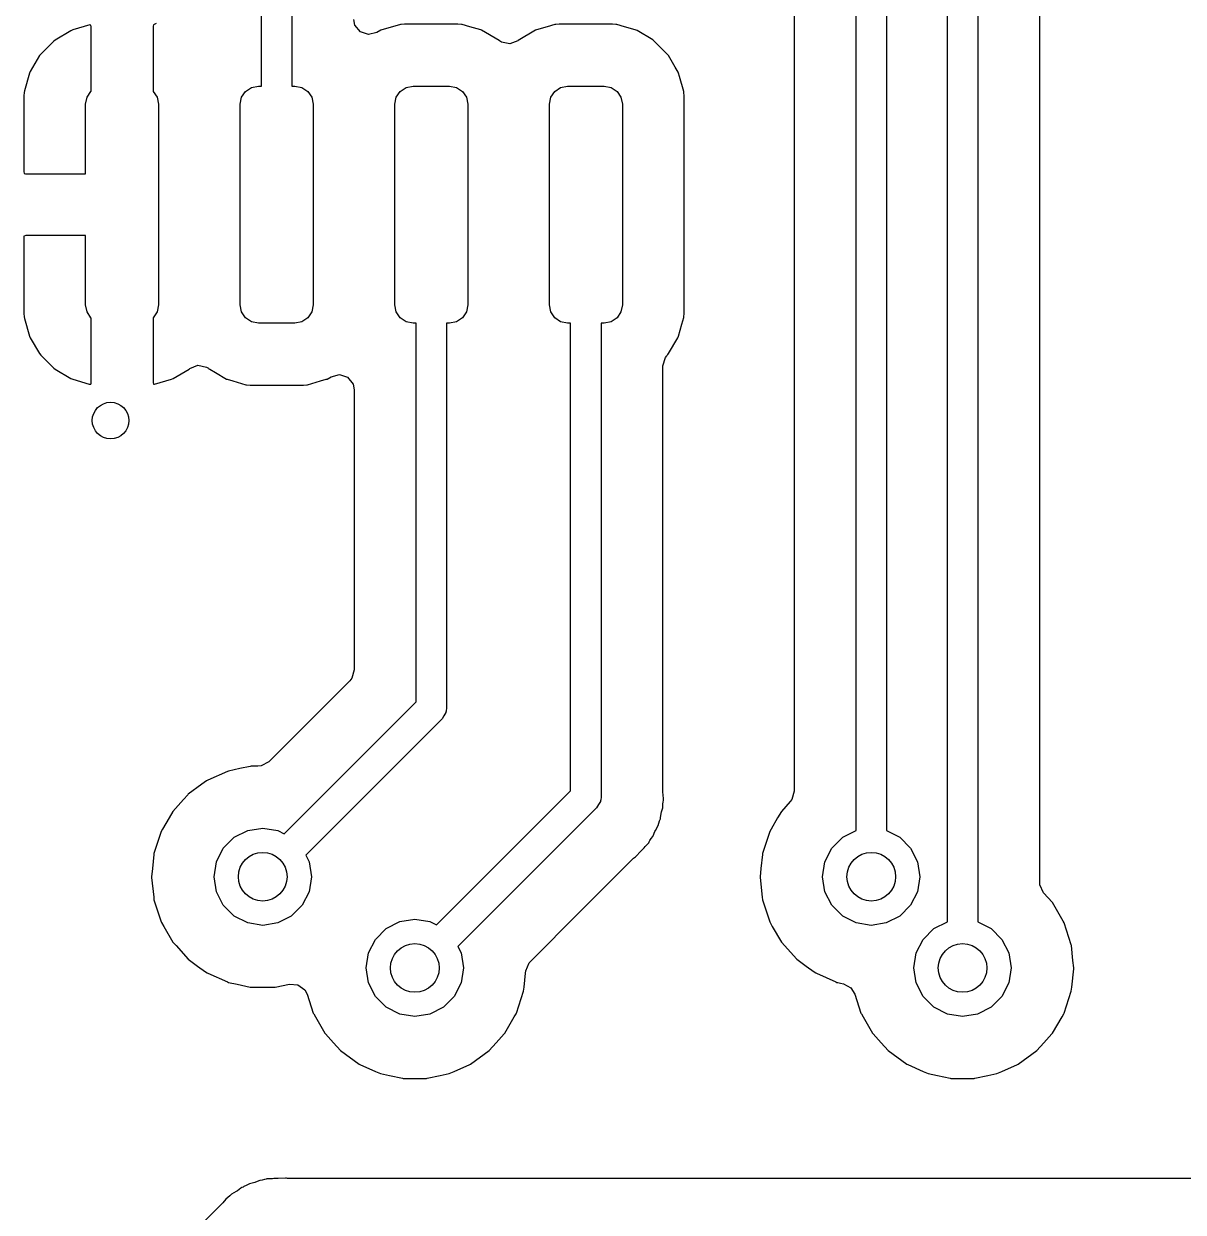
# Model space of a CAD drawing. Extents: x 1.82 to 8.48, y -4.98 to -0.82.
# Drawn here: x 4.6963 to 5.0714, y -3.6027 to -3.218 of the extents above; entities that cross this region are included whole.
import ezdxf

# ---------------------------------------------------------------- set-up
doc = ezdxf.new("R2010")
doc.units = 0
doc.header["$MEASUREMENT"] = 0
doc.layers.add('BLACK', color=7, linetype='CONTINUOUS')

msp = doc.modelspace()

# ---------------------------------------------------------------- linework, layer by layer
at = {"layer": 'BLACK', "linetype": 'CONTINUOUS'}
for p, q in [((4.99508, -3.50867), (4.99508, -2.62655)), ((5.00492, -2.62451), (5.00492, -3.50867)), ((4.97539, -2.64072), (4.97539, -3.47915)), ((4.96555, -3.47915), (4.96555, -2.64276)), ((5.02494, -3.49596), (5.02494, -2.78864)), ((4.94553, -2.9727), (4.94553, -3.46644)), ((4.77323, -3.23819), (4.77323, -3.21523)), ((4.78307, -3.21319), (4.78307, -3.23819)), ((4.71768, -3.21844), (4.71217, -3.22004)), ((4.71799, -3.21849), (4.71768, -3.21844)), ((4.71815, -3.21902), (4.71799, -3.21849)), ((4.71815, -3.23986), (4.71815, -3.21902)), ((4.73831, -3.21844), (4.73815, -3.21879)), ((4.73815, -3.21879), (4.73815, -3.23986)), ((4.73912, -3.21792), (4.73831, -3.21844)), ((4.80347, -3.2185), (4.80309, -3.21661)), ((4.80522, -3.22068), (4.80347, -3.2185)), ((4.81562, -3.21902), (4.81217, -3.22003)), ((4.81816, -3.21828), (4.81562, -3.21902)), ((4.81841, -3.21827), (4.81816, -3.21828)), ((4.81953, -3.21818), (4.81841, -3.21827)), ((4.81841, -3.21827), (4.81841, -3.21827)), ((4.81963, -3.21817), (4.81953, -3.21818)), ((4.81953, -3.21818), (4.81953, -3.21818)), ((4.83667, -3.21817), (4.81963, -3.21817)), ((4.83677, -3.21818), (4.83667, -3.21817)), ((4.83789, -3.21827), (4.83677, -3.21818)), ((4.83677, -3.21818), (4.83677, -3.21818)), ((4.83814, -3.21828), (4.83789, -3.21827)), ((4.83789, -3.21827), (4.83789, -3.21827)), ((4.84067, -3.21902), (4.83814, -3.21828)), ((4.84413, -3.22003), (4.84067, -3.21902)), ((4.86562, -3.21902), (4.86217, -3.22003)), ((4.86816, -3.21828), (4.86562, -3.21902)), ((4.86841, -3.21827), (4.86816, -3.21828)), ((4.86953, -3.21818), (4.86841, -3.21827)), ((4.86841, -3.21827), (4.86841, -3.21827)), ((4.86963, -3.21817), (4.86953, -3.21818)), ((4.86953, -3.21818), (4.86953, -3.21818)), ((4.88667, -3.21817), (4.86963, -3.21817)), ((4.88677, -3.21818), (4.88667, -3.21817)), ((4.88789, -3.21827), (4.88677, -3.21818)), ((4.88677, -3.21818), (4.88677, -3.21818)), ((4.88814, -3.21828), (4.88789, -3.21827)), ((4.88789, -3.21827), (4.88789, -3.21827)), ((4.89067, -3.21902), (4.88814, -3.21828)), ((4.89413, -3.22003), (4.89067, -3.21902)), ((4.71161, -3.22029), (4.70651, -3.2233)), ((4.71217, -3.22004), (4.71161, -3.22029)), ((4.80787, -3.22156), (4.80522, -3.22068)), ((4.81058, -3.22088), (4.80787, -3.22156)), ((4.81187, -3.22011), (4.81058, -3.22088)), ((4.81217, -3.22003), (4.81187, -3.22011)), ((4.81217, -3.22003), (4.81217, -3.22003)), ((4.84443, -3.22011), (4.84413, -3.22003)), ((4.84413, -3.22003), (4.84413, -3.22003)), ((4.85007, -3.22345), (4.84443, -3.22011)), ((4.86187, -3.22011), (4.85623, -3.22345)), ((4.86217, -3.22003), (4.86187, -3.22011)), ((4.86217, -3.22003), (4.86217, -3.22003)), ((4.89443, -3.22011), (4.89413, -3.22003)), ((4.89413, -3.22003), (4.89413, -3.22003)), ((4.8947, -3.22027), (4.89443, -3.22011)), ((4.8998, -3.22329), (4.8947, -3.22027)), ((4.8947, -3.22027), (4.8947, -3.22027)), ((4.70602, -3.22368), (4.70183, -3.22787)), ((4.70651, -3.2233), (4.70602, -3.22368)), ((4.85022, -3.2236), (4.85007, -3.22345)), ((4.85085, -3.224), (4.85022, -3.2236)), ((4.85359, -3.22455), (4.85085, -3.224)), ((4.85612, -3.22355), (4.85359, -3.22455)), ((4.85623, -3.22345), (4.85612, -3.22355)), ((4.90007, -3.22345), (4.8998, -3.22329)), ((4.8998, -3.22329), (4.8998, -3.22329)), ((4.9047, -3.22808), (4.90007, -3.22345)), ((4.70145, -3.22836), (4.69844, -3.23346)), ((4.70183, -3.22787), (4.70145, -3.22836)), ((4.90486, -3.22835), (4.9047, -3.22808)), ((4.90707, -3.23208), (4.90486, -3.22835)), ((4.90486, -3.22835), (4.90486, -3.22835)), ((4.69819, -3.23402), (4.69652, -3.23977)), ((4.69844, -3.23346), (4.69819, -3.23402)), ((4.90804, -3.23372), (4.90707, -3.23208)), ((4.90812, -3.23402), (4.90804, -3.23372)), ((4.90844, -3.23509), (4.90812, -3.23402)), ((4.90812, -3.23402), (4.90812, -3.23402)), ((4.76807, -3.23992), (4.76998, -3.23864)), ((4.76998, -3.23864), (4.77224, -3.23819)), ((4.77224, -3.23819), (4.77323, -3.23819)), ((4.78307, -3.23819), (4.78406, -3.23819)), ((4.78406, -3.23819), (4.78632, -3.23864)), ((4.78632, -3.23864), (4.78823, -3.23992)), ((4.81807, -3.23992), (4.81998, -3.23864)), ((4.81998, -3.23864), (4.82224, -3.23819)), ((4.82224, -3.23819), (4.83406, -3.23819)), ((4.83406, -3.23819), (4.83632, -3.23864)), ((4.83632, -3.23864), (4.83823, -3.23992)), ((4.86807, -3.23992), (4.86998, -3.23864)), ((4.86998, -3.23864), (4.87224, -3.23819)), ((4.87224, -3.23819), (4.88406, -3.23819)), ((4.88406, -3.23819), (4.88632, -3.23864)), ((4.88632, -3.23864), (4.88823, -3.23992)), ((4.90986, -3.24001), (4.90844, -3.23509)), ((4.69635, -3.24138), (4.69634, -3.24158)), ((4.69634, -3.24158), (4.69634, -3.26586)), ((4.69643, -3.24026), (4.69635, -3.24138)), ((4.69652, -3.23977), (4.69643, -3.24026)), ((4.71634, -3.24409), (4.71679, -3.24183)), ((4.71679, -3.24183), (4.71807, -3.23992)), ((4.71807, -3.23992), (4.71815, -3.23986)), ((4.73815, -3.23986), (4.73823, -3.23992)), ((4.73823, -3.23992), (4.73951, -3.24183)), ((4.73951, -3.24183), (4.73996, -3.24409)), ((4.76634, -3.24409), (4.76679, -3.24183)), ((4.76679, -3.24183), (4.76807, -3.23992)), ((4.78823, -3.23992), (4.78951, -3.24183)), ((4.78951, -3.24183), (4.78996, -3.24409)), ((4.81634, -3.24409), (4.81679, -3.24183)), ((4.81679, -3.24183), (4.81807, -3.23992)), ((4.83823, -3.23992), (4.83951, -3.24183)), ((4.83951, -3.24183), (4.83996, -3.24409)), ((4.86634, -3.24409), (4.86679, -3.24183)), ((4.86679, -3.24183), (4.86807, -3.23992)), ((4.88823, -3.23992), (4.88951, -3.24183)), ((4.88951, -3.24183), (4.88996, -3.24409)), ((4.90988, -3.24026), (4.90986, -3.24001)), ((4.90997, -3.24138), (4.90988, -3.24026)), ((4.90988, -3.24026), (4.90988, -3.24026)), ((4.90998, -3.24148), (4.90997, -3.24138)), ((4.90998, -3.31167), (4.90998, -3.24148)), ((4.71634, -3.26657), (4.71634, -3.24409)), ((4.73996, -3.24409), (4.73996, -3.30906)), ((4.76634, -3.30906), (4.76634, -3.24409)), ((4.78996, -3.24409), (4.78996, -3.30906)), ((4.81634, -3.30906), (4.81634, -3.24409)), ((4.83996, -3.24409), (4.83996, -3.30906)), ((4.86634, -3.30906), (4.86634, -3.24409)), ((4.88996, -3.24409), (4.88996, -3.30906)), ((4.69634, -3.26586), (4.69651, -3.26646)), ((4.69651, -3.26646), (4.69657, -3.26651)), ((4.69657, -3.26651), (4.69687, -3.26657)), ((4.69687, -3.26657), (4.71634, -3.26657)), ((4.6964, -3.28681), (4.69634, -3.28711)), ((4.69634, -3.28711), (4.69634, -3.31157)), ((4.69645, -3.28675), (4.6964, -3.28681)), ((4.69705, -3.28657), (4.69645, -3.28675)), ((4.71634, -3.28657), (4.69705, -3.28657)), ((4.71634, -3.30906), (4.71634, -3.28657)), ((4.69634, -3.31157), (4.69635, -3.31177)), ((4.71679, -3.31132), (4.71634, -3.30906)), ((4.71807, -3.31323), (4.71679, -3.31132)), ((4.73951, -3.31132), (4.73823, -3.31323)), ((4.73996, -3.30906), (4.73951, -3.31132)), ((4.76679, -3.31132), (4.76634, -3.30906)), ((4.76807, -3.31323), (4.76679, -3.31132)), ((4.78951, -3.31132), (4.78823, -3.31323)), ((4.78996, -3.30906), (4.78951, -3.31132)), ((4.81679, -3.31132), (4.81634, -3.30906)), ((4.81807, -3.31323), (4.81679, -3.31132)), ((4.83951, -3.31132), (4.83823, -3.31323)), ((4.83996, -3.30906), (4.83951, -3.31132)), ((4.86679, -3.31132), (4.86634, -3.30906)), ((4.86807, -3.31323), (4.86679, -3.31132)), ((4.88951, -3.31132), (4.88823, -3.31323)), ((4.88996, -3.30906), (4.88951, -3.31132)), ((4.90997, -3.31177), (4.90998, -3.31167)), ((4.69635, -3.31177), (4.69643, -3.31289)), ((4.69643, -3.31289), (4.69652, -3.31338)), ((4.69652, -3.31338), (4.69819, -3.31913)), ((4.71815, -3.31329), (4.71807, -3.31323)), ((4.71815, -3.33436), (4.71815, -3.31329)), ((4.73823, -3.31323), (4.73815, -3.31329)), ((4.73815, -3.31329), (4.73815, -3.33413)), ((4.76998, -3.31451), (4.76807, -3.31323)), ((4.77224, -3.31496), (4.76998, -3.31451)), ((4.78406, -3.31496), (4.77224, -3.31496)), ((4.78632, -3.31451), (4.78406, -3.31496)), ((4.78823, -3.31323), (4.78632, -3.31451)), ((4.81998, -3.31451), (4.81807, -3.31323)), ((4.82224, -3.31496), (4.81998, -3.31451)), ((4.82323, -3.31496), (4.82224, -3.31496)), ((4.82323, -3.43753), (4.82323, -3.31496)), ((4.83406, -3.31496), (4.83307, -3.31496)), ((4.83307, -3.31496), (4.83307, -3.43957)), ((4.83632, -3.31451), (4.83406, -3.31496)), ((4.83823, -3.31323), (4.83632, -3.31451)), ((4.86998, -3.31451), (4.86807, -3.31323)), ((4.87224, -3.31496), (4.86998, -3.31451)), ((4.87323, -3.31496), (4.87224, -3.31496)), ((4.87323, -3.46627), (4.87323, -3.31496)), ((4.88406, -3.31496), (4.88307, -3.31496)), ((4.88307, -3.31496), (4.88307, -3.46831)), ((4.88632, -3.31451), (4.88406, -3.31496)), ((4.88823, -3.31323), (4.88632, -3.31451)), ((4.90813, -3.31913), (4.90924, -3.3153)), ((4.90924, -3.3153), (4.90986, -3.31314)), ((4.90986, -3.31314), (4.90988, -3.31289)), ((4.90988, -3.31289), (4.90997, -3.31177)), ((4.90997, -3.31177), (4.90997, -3.31177)), ((4.69819, -3.31913), (4.69844, -3.31969)), ((4.90788, -3.3197), (4.90804, -3.31943)), ((4.90804, -3.31943), (4.90813, -3.31913)), ((4.69844, -3.31969), (4.70145, -3.32479)), ((4.90486, -3.3248), (4.90788, -3.3197)), ((4.70145, -3.32479), (4.70183, -3.32528)), ((4.70183, -3.32528), (4.70602, -3.32947)), ((4.90309, -3.32874), (4.90388, -3.32606)), ((4.90388, -3.32606), (4.90429, -3.32554)), ((4.90429, -3.32554), (4.90448, -3.32529)), ((4.90429, -3.32554), (4.90429, -3.32554)), ((4.90448, -3.32529), (4.9047, -3.32507)), ((4.9047, -3.32507), (4.90486, -3.3248)), ((4.90486, -3.3248), (4.90486, -3.3248)), ((4.70602, -3.32947), (4.70651, -3.32985)), ((4.70651, -3.32985), (4.71161, -3.33286)), ((4.74469, -3.33286), (4.74979, -3.32985)), ((4.74979, -3.32985), (4.75009, -3.32961)), ((4.75009, -3.32961), (4.75269, -3.32859)), ((4.75269, -3.32859), (4.75544, -3.32914)), ((4.75544, -3.32914), (4.75607, -3.32954)), ((4.75607, -3.32954), (4.75623, -3.3297)), ((4.75623, -3.3297), (4.7565, -3.32986)), ((4.7565, -3.32986), (4.7565, -3.32986)), ((4.7565, -3.32986), (4.75833, -3.33094)), ((4.75833, -3.33094), (4.76187, -3.33304)), ((4.90309, -3.4669), (4.90309, -3.32874)), ((4.71161, -3.33286), (4.71217, -3.33311)), ((4.71217, -3.33311), (4.71746, -3.33464)), ((4.71746, -3.33464), (4.71802, -3.33464)), ((4.71802, -3.33464), (4.71815, -3.33436)), ((4.73815, -3.33413), (4.73831, -3.33466)), ((4.73831, -3.33466), (4.73862, -3.33471)), ((4.73862, -3.33471), (4.74413, -3.33311)), ((4.74413, -3.33311), (4.74469, -3.33286)), ((4.76187, -3.33304), (4.76217, -3.33312)), ((4.76217, -3.33312), (4.76217, -3.33312)), ((4.76217, -3.33312), (4.76396, -3.33365)), ((4.76396, -3.33365), (4.76816, -3.33486)), ((4.78814, -3.33486), (4.79234, -3.33365)), ((4.79234, -3.33365), (4.79413, -3.33312)), ((4.79413, -3.33312), (4.79443, -3.33304)), ((4.79413, -3.33312), (4.79413, -3.33312)), ((4.79443, -3.33304), (4.79572, -3.33227)), ((4.79572, -3.33227), (4.79843, -3.33159)), ((4.79843, -3.33159), (4.80108, -3.33247)), ((4.80108, -3.33247), (4.80283, -3.33465)), ((4.80283, -3.33465), (4.80321, -3.33654)), ((4.76816, -3.33486), (4.76841, -3.33488)), ((4.76841, -3.33488), (4.76841, -3.33488)), ((4.76841, -3.33488), (4.76953, -3.33497)), ((4.76953, -3.33497), (4.76953, -3.33497)), ((4.76953, -3.33497), (4.76963, -3.33498)), ((4.76963, -3.33498), (4.78667, -3.33498)), ((4.78667, -3.33498), (4.78677, -3.33497)), ((4.78677, -3.33497), (4.78789, -3.33488)), ((4.78677, -3.33497), (4.78677, -3.33497)), ((4.78789, -3.33488), (4.78814, -3.33486)), ((4.78789, -3.33488), (4.78789, -3.33488)), ((4.80321, -3.33654), (4.80321, -3.42718)), ((4.80176, -3.43069), (4.77557, -3.45687)), ((4.80242, -3.42986), (4.80176, -3.43069)), ((4.80321, -3.42718), (4.80242, -3.42986)), ((4.78058, -3.48018), (4.82323, -3.43753)), ((4.83221, -3.44198), (4.83163, -3.44305)), ((4.83287, -3.44096), (4.83221, -3.44198)), ((4.8329, -3.44071), (4.83287, -3.44096)), ((4.83296, -3.44062), (4.8329, -3.44071)), ((4.83307, -3.43957), (4.83295, -3.44043)), ((4.83295, -3.44043), (4.83296, -3.44062)), ((4.83163, -3.44305), (4.78754, -3.48714)), ((4.77557, -3.45687), (4.77312, -3.45821)), ((4.76227, -3.46), (4.75588, -3.46284)), ((4.76251, -3.45989), (4.76227, -3.46)), ((4.76227, -3.46), (4.76227, -3.46)), ((4.76619, -3.45911), (4.76251, -3.45989)), ((4.76961, -3.45838), (4.76619, -3.45911)), ((4.76986, -3.45833), (4.76961, -3.45838)), ((4.76961, -3.45838), (4.76961, -3.45838)), ((4.77206, -3.45833), (4.76986, -3.45833)), ((4.77312, -3.45821), (4.77206, -3.45833)), ((4.75397, -3.46416), (4.74956, -3.46737)), ((4.75543, -3.4631), (4.75397, -3.46416)), ((4.75564, -3.46295), (4.75543, -3.4631)), ((4.75543, -3.4631), (4.75543, -3.4631)), ((4.75588, -3.46284), (4.75564, -3.46295)), ((4.75588, -3.46284), (4.75588, -3.46284)), ((4.748, -3.4691), (4.74453, -3.47295)), ((4.74938, -3.46756), (4.748, -3.4691)), ((4.74956, -3.46737), (4.74938, -3.46756)), ((4.74938, -3.46756), (4.74938, -3.46756)), ((4.82979, -3.50971), (4.87323, -3.46627)), ((4.8829, -3.46945), (4.88287, -3.4697)), ((4.88296, -3.46936), (4.8829, -3.46945)), ((4.88307, -3.46831), (4.88295, -3.46917)), ((4.88295, -3.46917), (4.88296, -3.46936)), ((4.90311, -3.46736), (4.90309, -3.4669)), ((4.90328, -3.4691), (4.90311, -3.46736)), ((4.90315, -3.46988), (4.90323, -3.4694)), ((4.90323, -3.4694), (4.90328, -3.4691)), ((4.94474, -3.46912), (4.94426, -3.46976)), ((4.94553, -3.46644), (4.94474, -3.46912)), ((4.74453, -3.47295), (4.74334, -3.47501)), ((4.88163, -3.47179), (4.83675, -3.51667)), ((4.88221, -3.47072), (4.88163, -3.47179)), ((4.88287, -3.4697), (4.88221, -3.47072)), ((4.90256, -3.4736), (4.90266, -3.47314)), ((4.90266, -3.47314), (4.90301, -3.47176)), ((4.90301, -3.47176), (4.90309, -3.47146)), ((4.90301, -3.47176), (4.90301, -3.47176)), ((4.90309, -3.47066), (4.90315, -3.46988)), ((4.90309, -3.47146), (4.90309, -3.47066)), ((4.94138, -3.47295), (4.94019, -3.47501)), ((4.94426, -3.46976), (4.94138, -3.47295)), ((4.74334, -3.47501), (4.74121, -3.47869)), ((4.90152, -3.47756), (4.90172, -3.47679)), ((4.90172, -3.47679), (4.90197, -3.47605)), ((4.90197, -3.47605), (4.90217, -3.47561)), ((4.90217, -3.47561), (4.90229, -3.47532)), ((4.90217, -3.47561), (4.90217, -3.47561)), ((4.90229, -3.47532), (4.90234, -3.47501)), ((4.90234, -3.47501), (4.90256, -3.4736)), ((4.90234, -3.47501), (4.90234, -3.47501)), ((4.94019, -3.47501), (4.93806, -3.47869)), ((4.74077, -3.47947), (4.73844, -3.48662)), ((4.74121, -3.47869), (4.74077, -3.47947)), ((4.76437, -3.48135), (4.76876, -3.47912)), ((4.76876, -3.47912), (4.77362, -3.47835)), ((4.77362, -3.47835), (4.77849, -3.47912)), ((4.77849, -3.47912), (4.78058, -3.48018)), ((4.89979, -3.4811), (4.89991, -3.48082)), ((4.89991, -3.48082), (4.90048, -3.47951)), ((4.89991, -3.48082), (4.89991, -3.48082)), ((4.90048, -3.47951), (4.90068, -3.47909)), ((4.90068, -3.47909), (4.90152, -3.47756)), ((4.93762, -3.47947), (4.93529, -3.48662)), ((4.93806, -3.47869), (4.93762, -3.47947)), ((4.96122, -3.48135), (4.96555, -3.47915)), ((4.97539, -3.47915), (4.97973, -3.48135)), ((4.76088, -3.48484), (4.76437, -3.48135)), ((4.89612, -3.48561), (4.8969, -3.48483)), ((4.8969, -3.48483), (4.89699, -3.48471)), ((4.89699, -3.48471), (4.8973, -3.48435)), ((4.8973, -3.48435), (4.89827, -3.48331)), ((4.89827, -3.48331), (4.89849, -3.48308)), ((4.89849, -3.48308), (4.89864, -3.48281)), ((4.89864, -3.48281), (4.89887, -3.48238)), ((4.89864, -3.48281), (4.89864, -3.48281)), ((4.89887, -3.48238), (4.8993, -3.48173)), ((4.8993, -3.48173), (4.89931, -3.48172)), ((4.89931, -3.48172), (4.89979, -3.4811)), ((4.95773, -3.48484), (4.96122, -3.48135)), ((4.97973, -3.48135), (4.98321, -3.48484)), ((4.73842, -3.48688), (4.73794, -3.49145)), ((4.73844, -3.48662), (4.73842, -3.48688)), ((4.73842, -3.48688), (4.73842, -3.48688)), ((4.75864, -3.48923), (4.76088, -3.48484)), ((4.78754, -3.48714), (4.7886, -3.48923)), ((4.87633, -3.5054), (4.89359, -3.48814)), ((4.89359, -3.48814), (4.89392, -3.48784)), ((4.89392, -3.48784), (4.89417, -3.48768)), ((4.89417, -3.48768), (4.89601, -3.48572)), ((4.89601, -3.48572), (4.89612, -3.48561)), ((4.93527, -3.48688), (4.93479, -3.49145)), ((4.93529, -3.48662), (4.93527, -3.48688)), ((4.93527, -3.48688), (4.93527, -3.48688)), ((4.9555, -3.48923), (4.95773, -3.48484)), ((4.98321, -3.48484), (4.98545, -3.48923)), ((4.73794, -3.49145), (4.73766, -3.49409)), ((4.75787, -3.49409), (4.75864, -3.48923)), ((4.7886, -3.48923), (4.78937, -3.49409)), ((4.93479, -3.49145), (4.93451, -3.49409)), ((4.95472, -3.49409), (4.9555, -3.48923)), ((4.98545, -3.48923), (4.98622, -3.49409)), ((4.73766, -3.49409), (4.73768, -3.49435)), ((4.73768, -3.49435), (4.73836, -3.50075)), ((4.75864, -3.49896), (4.75787, -3.49409)), ((4.78937, -3.49409), (4.7886, -3.49896)), ((4.93451, -3.49409), (4.93453, -3.49435)), ((4.93453, -3.49435), (4.93521, -3.50075)), ((4.9555, -3.49896), (4.95472, -3.49409)), ((4.98622, -3.49409), (4.98545, -3.49896)), ((5.02501, -3.49676), (5.02494, -3.49596)), ((4.76088, -3.50335), (4.75864, -3.49896)), ((4.7886, -3.49896), (4.78636, -3.50335)), ((4.95773, -3.50335), (4.9555, -3.49896)), ((4.98545, -3.49896), (4.98321, -3.50335)), ((5.02622, -3.49928), (5.02501, -3.49676)), ((5.0291, -3.50248), (5.02622, -3.49928)), ((4.73836, -3.50075), (4.73844, -3.50157)), ((4.73844, -3.50157), (4.74077, -3.50872)), ((4.76437, -3.50683), (4.76088, -3.50335)), ((4.78636, -3.50335), (4.78288, -3.50683)), ((4.93521, -3.50075), (4.93529, -3.50157)), ((4.93529, -3.50157), (4.93762, -3.50872)), ((4.96122, -3.50683), (4.95773, -3.50335)), ((4.98321, -3.50335), (4.97973, -3.50683)), ((5.03083, -3.50548), (5.0291, -3.50248)), ((4.76876, -3.50907), (4.76437, -3.50683)), ((4.78288, -3.50683), (4.77849, -3.50907)), ((4.81797, -3.50864), (4.82283, -3.50787)), ((4.82283, -3.50787), (4.8277, -3.50864)), ((4.86012, -3.52161), (4.87633, -3.5054)), ((4.96561, -3.50907), (4.96122, -3.50683)), ((4.97973, -3.50683), (4.97534, -3.50907)), ((5.03258, -3.50851), (5.03083, -3.50548)), ((4.74077, -3.50872), (4.7409, -3.50895)), ((4.7409, -3.50895), (4.7409, -3.50895)), ((4.7409, -3.50895), (4.74161, -3.51018)), ((4.74161, -3.51018), (4.74453, -3.51523)), ((4.77362, -3.50984), (4.76876, -3.50907)), ((4.77849, -3.50907), (4.77362, -3.50984)), ((4.81009, -3.51437), (4.81358, -3.51088)), ((4.81358, -3.51088), (4.81797, -3.50864)), ((4.8277, -3.50864), (4.82979, -3.50971)), ((4.93762, -3.50872), (4.93775, -3.50895)), ((4.93775, -3.50895), (4.93775, -3.50895)), ((4.93775, -3.50895), (4.93846, -3.51018)), ((4.93846, -3.51018), (4.94138, -3.51523)), ((4.97047, -3.50984), (4.96561, -3.50907)), ((4.97534, -3.50907), (4.97047, -3.50984)), ((4.98726, -3.51437), (4.99074, -3.51088)), ((4.99074, -3.51088), (4.99508, -3.50867)), ((5.00492, -3.50867), (5.00926, -3.51088)), ((5.00926, -3.51088), (5.01274, -3.51437)), ((5.03286, -3.50899), (5.03258, -3.50851)), ((5.03518, -3.51614), (5.03286, -3.50899)), ((4.74453, -3.51523), (4.7447, -3.51543)), ((4.7447, -3.51543), (4.7447, -3.51543)), ((4.7447, -3.51543), (4.74558, -3.5164)), ((4.80786, -3.51876), (4.81009, -3.51437)), ((4.94138, -3.51523), (4.94155, -3.51543)), ((4.94155, -3.51543), (4.94155, -3.51543)), ((4.94155, -3.51543), (4.94243, -3.5164)), ((4.98502, -3.51876), (4.98726, -3.51437)), ((5.01274, -3.51437), (5.01498, -3.51876)), ((4.74558, -3.5164), (4.74956, -3.52082)), ((4.80709, -3.52362), (4.80786, -3.51876)), ((4.83675, -3.51667), (4.83781, -3.51876)), ((4.83781, -3.51876), (4.83858, -3.52362)), ((4.94243, -3.5164), (4.94641, -3.52082)), ((4.98425, -3.52362), (4.98502, -3.51876)), ((5.01498, -3.51876), (5.01575, -3.52362)), ((5.03521, -3.5164), (5.03518, -3.51614)), ((5.03572, -3.52126), (5.03521, -3.5164)), ((5.03521, -3.5164), (5.03521, -3.5164)), ((4.74956, -3.52082), (4.75255, -3.523)), ((4.75255, -3.523), (4.75516, -3.52489)), ((4.8587, -3.52459), (4.85976, -3.52201)), ((4.85976, -3.52201), (4.86012, -3.52161)), ((4.94641, -3.52082), (4.9494, -3.523)), ((4.9494, -3.523), (4.95201, -3.52489)), ((5.03596, -3.52362), (5.03572, -3.52126)), ((4.75516, -3.52489), (4.75564, -3.52524)), ((4.75564, -3.52524), (4.75588, -3.52535)), ((4.75588, -3.52535), (4.75588, -3.52535)), ((4.75588, -3.52535), (4.7622, -3.52816)), ((4.80786, -3.52849), (4.80709, -3.52362)), ((4.83858, -3.52362), (4.83781, -3.52849)), ((4.85815, -3.52981), (4.85862, -3.52529)), ((4.85862, -3.52529), (4.8587, -3.52459)), ((4.95201, -3.52489), (4.95249, -3.52524)), ((4.95249, -3.52524), (4.95273, -3.52535)), ((4.95273, -3.52535), (4.95273, -3.52535)), ((4.95273, -3.52535), (4.95905, -3.52816)), ((4.98502, -3.52849), (4.98425, -3.52362)), ((5.01575, -3.52362), (5.01498, -3.52849)), ((5.03531, -3.52981), (5.03594, -3.52388)), ((5.03594, -3.52388), (5.03596, -3.52362)), ((4.7622, -3.52816), (4.76251, -3.5283)), ((4.76251, -3.5283), (4.76531, -3.52889)), ((4.76531, -3.52889), (4.76961, -3.52981)), ((4.76961, -3.52981), (4.76961, -3.52981)), ((4.76961, -3.52981), (4.76986, -3.52986)), ((4.76986, -3.52986), (4.77738, -3.52986)), ((4.77738, -3.52986), (4.77764, -3.52981)), ((4.77764, -3.52981), (4.78225, -3.52883)), ((4.77764, -3.52981), (4.77764, -3.52981)), ((4.78225, -3.52883), (4.78503, -3.52904)), ((4.78503, -3.52904), (4.78726, -3.53073)), ((4.78726, -3.53073), (4.788, -3.53215)), ((4.81009, -3.53288), (4.80786, -3.52849)), ((4.83781, -3.52849), (4.83558, -3.53288)), ((4.85801, -3.5311), (4.85815, -3.52981)), ((4.95905, -3.52816), (4.95936, -3.5283)), ((4.95936, -3.5283), (4.95961, -3.52835)), ((4.95961, -3.52835), (4.95961, -3.52835)), ((4.95961, -3.52835), (4.96055, -3.52855)), ((4.96055, -3.52855), (4.96145, -3.52874)), ((4.96145, -3.52874), (4.96391, -3.53007)), ((4.96391, -3.53007), (4.96513, -3.53206)), ((4.98726, -3.53288), (4.98502, -3.52849)), ((5.01498, -3.52849), (5.01274, -3.53288)), ((5.03518, -3.5311), (5.03531, -3.52981)), ((4.788, -3.53215), (4.78998, -3.53825)), ((4.81358, -3.53636), (4.81009, -3.53288)), ((4.83558, -3.53288), (4.83209, -3.53636)), ((4.85569, -3.53825), (4.85801, -3.5311)), ((4.96513, -3.53206), (4.96714, -3.53825)), ((4.99074, -3.53636), (4.98726, -3.53288)), ((5.01274, -3.53288), (5.00926, -3.53636)), ((5.03286, -3.53825), (5.03518, -3.5311)), ((4.78998, -3.53825), (4.79011, -3.53848)), ((4.79011, -3.53848), (4.79011, -3.53848)), ((4.79011, -3.53848), (4.79066, -3.53943)), ((4.81797, -3.5386), (4.81358, -3.53636)), ((4.82283, -3.53937), (4.81797, -3.5386)), ((4.8277, -3.5386), (4.82283, -3.53937)), ((4.83209, -3.53636), (4.8277, -3.5386)), ((4.85501, -3.53943), (4.85556, -3.53848)), ((4.85556, -3.53848), (4.85569, -3.53825)), ((4.85556, -3.53848), (4.85556, -3.53848)), ((4.96714, -3.53825), (4.96727, -3.53848)), ((4.96727, -3.53848), (4.96727, -3.53848)), ((4.96727, -3.53848), (4.96783, -3.53943)), ((4.99513, -3.5386), (4.99074, -3.53636)), ((5, -3.53937), (4.99513, -3.5386)), ((5.00487, -3.5386), (5, -3.53937)), ((5.00926, -3.53636), (5.00487, -3.5386)), ((5.03217, -3.53943), (5.03273, -3.53848)), ((5.03273, -3.53848), (5.03286, -3.53825)), ((5.03273, -3.53848), (5.03273, -3.53848)), ((4.79066, -3.53943), (4.79374, -3.54476)), ((4.85193, -3.54476), (4.85501, -3.53943)), ((4.96783, -3.53943), (4.9709, -3.54476)), ((5.0291, -3.54476), (5.03217, -3.53943)), ((4.79374, -3.54476), (4.79391, -3.54495)), ((4.79391, -3.54495), (4.79391, -3.54495)), ((4.79391, -3.54495), (4.79654, -3.54788)), ((4.84912, -3.54788), (4.85176, -3.54495)), ((4.85176, -3.54495), (4.85193, -3.54476)), ((4.85176, -3.54495), (4.85176, -3.54495)), ((4.9709, -3.54476), (4.97108, -3.54495)), ((4.97108, -3.54495), (4.97108, -3.54495)), ((4.97108, -3.54495), (4.97371, -3.54788)), ((5.02629, -3.54788), (5.02892, -3.54495)), ((5.02892, -3.54495), (5.0291, -3.54476)), ((5.02892, -3.54495), (5.02892, -3.54495)), ((4.79654, -3.54788), (4.79877, -3.55035)), ((4.8469, -3.55035), (4.84912, -3.54788)), ((4.97371, -3.54788), (4.97593, -3.55035)), ((5.02407, -3.55035), (5.02629, -3.54788)), ((4.79877, -3.55035), (4.80485, -3.55477)), ((4.84082, -3.55477), (4.8469, -3.55035)), ((4.97593, -3.55035), (4.98202, -3.55477)), ((5.01798, -3.55477), (5.02407, -3.55035)), ((4.80485, -3.55477), (4.80509, -3.55487)), ((4.80509, -3.55487), (4.80509, -3.55487)), ((4.80509, -3.55487), (4.81012, -3.55712)), ((4.81012, -3.55712), (4.81172, -3.55783)), ((4.81172, -3.55783), (4.81467, -3.55845)), ((4.831, -3.55845), (4.83395, -3.55783)), ((4.83395, -3.55783), (4.83555, -3.55712)), ((4.83555, -3.55712), (4.84058, -3.55487)), ((4.84058, -3.55487), (4.84082, -3.55477)), ((4.84058, -3.55487), (4.84058, -3.55487)), ((4.98202, -3.55477), (4.98225, -3.55487)), ((4.98225, -3.55487), (4.98226, -3.55487)), ((4.98226, -3.55487), (4.98729, -3.55712)), ((4.98729, -3.55712), (4.98889, -3.55783)), ((4.98889, -3.55783), (4.99184, -3.55845)), ((5.00816, -3.55845), (5.01111, -3.55783)), ((5.01111, -3.55783), (5.01271, -3.55712)), ((5.01271, -3.55712), (5.01774, -3.55487)), ((5.01774, -3.55487), (5.01775, -3.55487)), ((5.01775, -3.55487), (5.01798, -3.55477)), ((4.81467, -3.55845), (4.81882, -3.55934)), ((4.81882, -3.55934), (4.81882, -3.55934)), ((4.81882, -3.55934), (4.81908, -3.55939)), ((4.81908, -3.55939), (4.82659, -3.55939)), ((4.82659, -3.55939), (4.82685, -3.55934)), ((4.82685, -3.55934), (4.831, -3.55845)), ((4.82685, -3.55934), (4.82685, -3.55934)), ((4.99184, -3.55845), (4.99599, -3.55934)), ((4.99599, -3.55934), (4.99599, -3.55934)), ((4.99599, -3.55934), (4.99624, -3.55939)), ((4.99624, -3.55939), (5.00376, -3.55939)), ((5.00376, -3.55939), (5.00401, -3.55934)), ((5.00401, -3.55934), (5.00816, -3.55845)), ((5.00401, -3.55934), (5.00401, -3.55934)), ((4.77239, -3.5925), (4.77107, -3.59302)), ((4.7724, -3.5925), (4.77239, -3.5925)), ((4.77269, -3.59238), (4.7724, -3.5925)), ((4.77342, -3.59229), (4.77269, -3.59238)), ((4.77348, -3.59228), (4.77342, -3.59229)), ((4.77424, -3.59213), (4.77348, -3.59228)), ((4.7747, -3.59199), (4.77424, -3.59213)), ((4.775, -3.5919), (4.7747, -3.59199)), ((4.7747, -3.59199), (4.7747, -3.59199)), ((4.77674, -3.59185), (4.775, -3.5919)), ((4.77721, -3.59181), (4.77674, -3.59185)), ((4.77737, -3.59179), (4.77721, -3.59181)), ((4.77847, -3.59179), (4.77737, -3.59179)), ((4.77862, -3.59179), (4.77847, -3.59179)), ((4.78099, -3.59171), (4.77862, -3.59179)), ((4.7813, -3.5917), (4.78099, -3.59171)), ((4.78099, -3.59171), (4.78099, -3.59171)), ((4.7816, -3.59177), (4.7813, -3.5917)), ((4.78204, -3.59179), (4.7816, -3.59177)), ((5.3357, -3.59179), (4.78204, -3.59179)), ((4.76503, -3.59598), (4.76353, -3.59687)), ((4.76542, -3.59573), (4.76503, -3.59598)), ((4.76657, -3.59489), (4.76542, -3.59573)), ((4.76683, -3.5947), (4.76657, -3.59489)), ((4.76727, -3.59453), (4.76683, -3.5947)), ((4.76757, -3.59441), (4.76727, -3.59453)), ((4.76827, -3.59407), (4.76757, -3.59441)), ((4.76868, -3.59382), (4.76827, -3.59407)), ((4.76895, -3.59366), (4.76868, -3.59382)), ((4.76936, -3.59354), (4.76895, -3.59366)), ((4.77062, -3.59318), (4.76936, -3.59354)), ((4.77107, -3.59302), (4.77062, -3.59318)), ((4.7603, -3.60009), (4.72097, -3.63942)), ((4.76062, -3.59975), (4.7603, -3.60009)), ((4.7607, -3.59965), (4.76062, -3.59975)), ((4.76173, -3.59841), (4.7607, -3.59965)), ((4.76237, -3.59794), (4.76173, -3.59841)), ((4.76297, -3.59743), (4.76237, -3.59794)), ((4.76353, -3.59687), (4.76297, -3.59743))]:
    msp.add_line(p, q, dxfattribs=at)
at = {"layer": 'BLACK'}
for centre, radius in [((4.72441, -3.34646), 0.00591), ((4.77362, -3.49409), 0.00787), ((4.97047, -3.49409), 0.00787), ((4.82283, -3.52362), 0.00787), ((5, -3.52362), 0.00787)]:
    msp.add_circle(centre, radius, dxfattribs=at)

doc.saveas('drawing.dxf')
